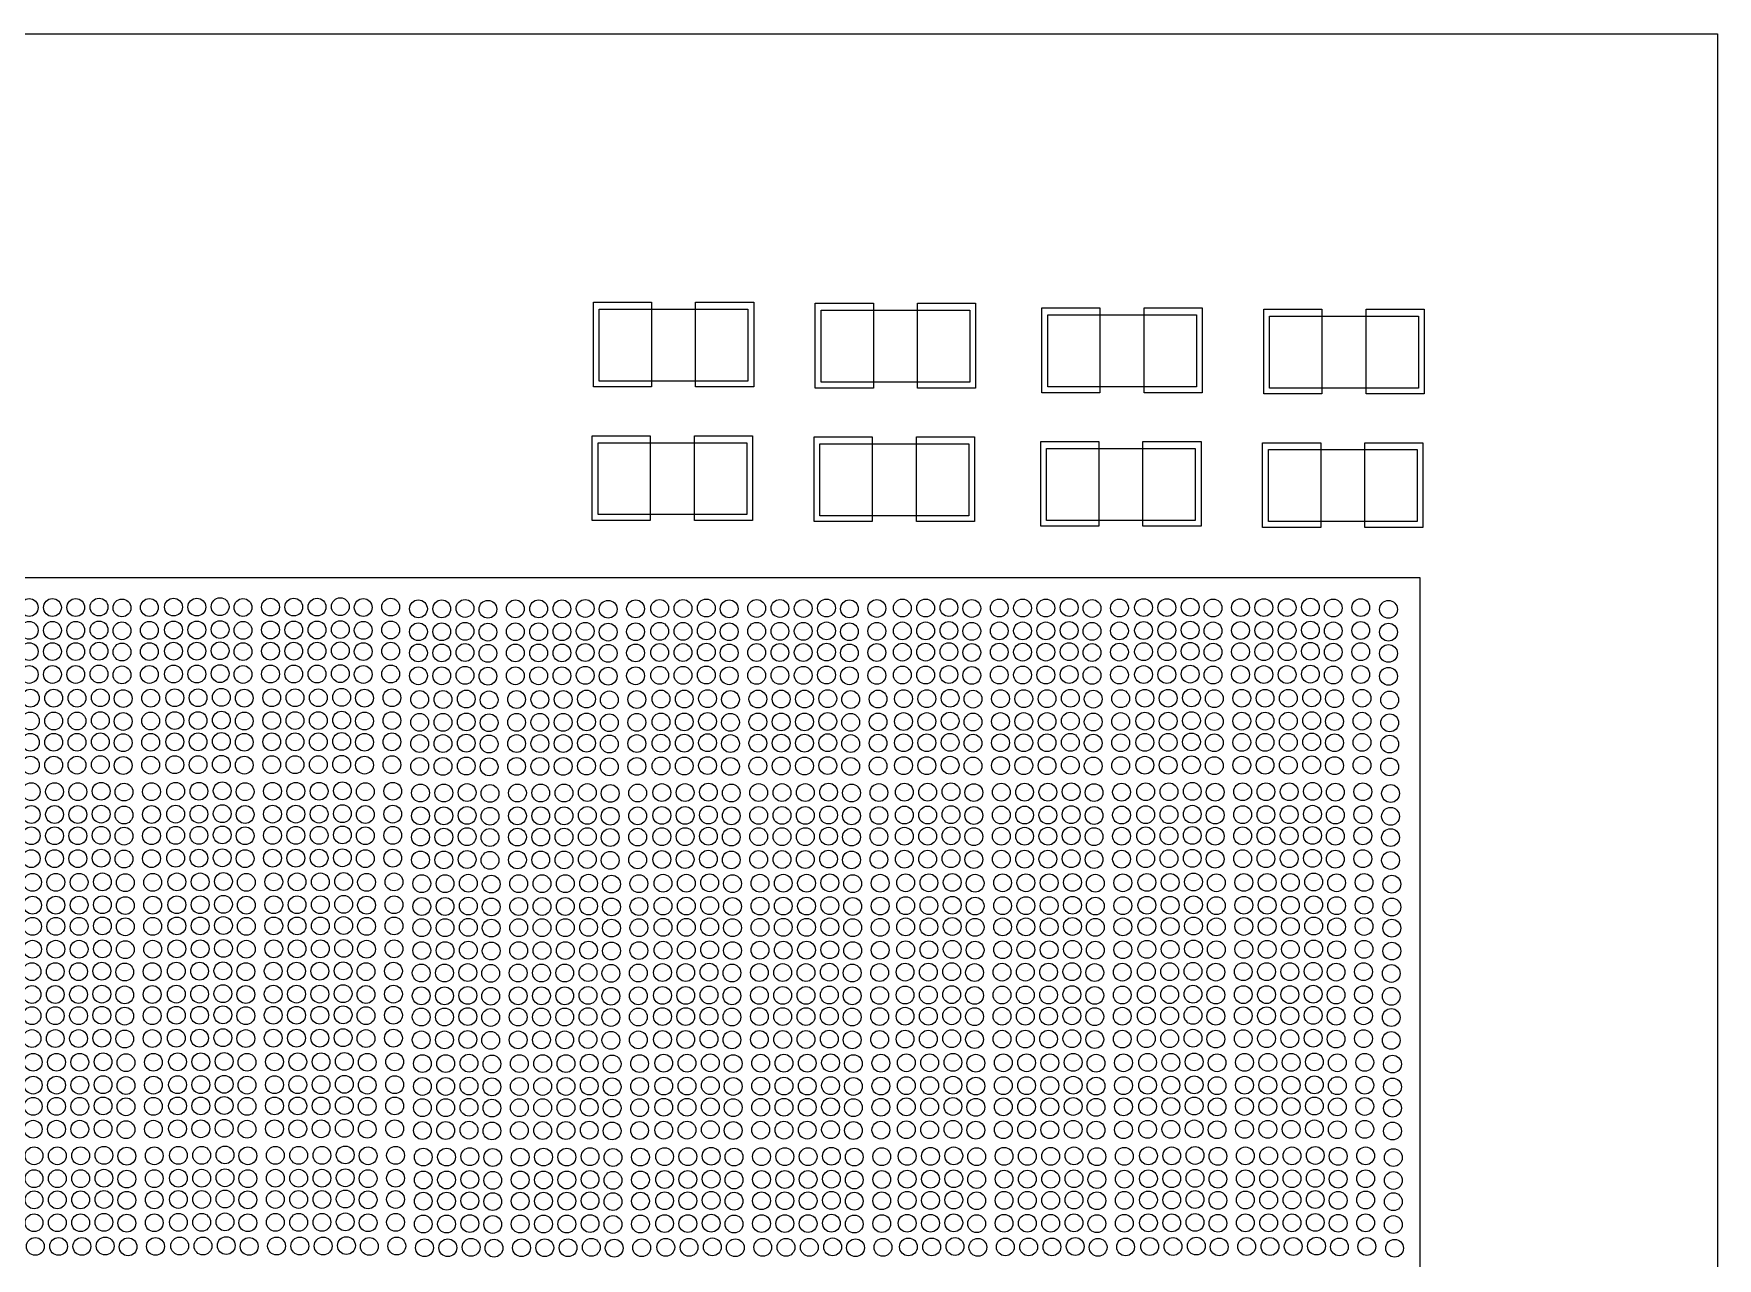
# Model space of a CAD drawing. Header units: millimetres. Extents: x 214 to 707, y -205 to 78.
# Drawn here: x 529.84 to 565.76, y -7.83 to 18.31 of the extents above; entities that cross this region are included whole.
import ezdxf

# ---------------------------------------------------------------- set-up
doc = ezdxf.new("R2010")
doc.units = ezdxf.units.MM
doc.layers.get('0').update_dxf_attribs({"linetype": 'CONTINUOUS', "lineweight": 25})

msp = doc.modelspace()

# ---------------------------------------------------------------- linework, layer by layer
for points in [[(499.764, 18.308), (565.756, 18.308), (565.756, -66.052), (499.764, -66.052)], [(541.777, 12.577), (543.016, 12.577), (543.016, 10.767), (541.777, 10.767)], [(543.958, 12.577), (545.198, 12.577), (545.198, 10.767), (543.958, 10.767)], [(541.901, 12.428), (545.074, 12.428), (545.074, 10.891), (541.901, 10.891)], [(546.511, 12.552), (547.751, 12.552), (547.751, 10.742), (546.511, 10.742)], [(546.635, 12.403), (549.808, 12.403), (549.808, 10.866), (546.635, 10.866)], [(548.693, 12.552), (549.932, 12.552), (549.932, 10.742), (548.693, 10.742)], [(551.345, 12.453), (552.585, 12.453), (552.585, 10.643), (551.345, 10.643)], [(551.469, 12.304), (554.642, 12.304), (554.642, 10.767), (551.469, 10.767)], [(553.527, 12.453), (554.766, 12.453), (554.766, 10.643), (553.527, 10.643)], [(556.08, 12.428), (557.319, 12.428), (557.319, 10.619), (556.08, 10.619)], [(556.204, 12.279), (559.377, 12.279), (559.377, 10.742), (556.204, 10.742)], [(558.261, 12.428), (559.501, 12.428), (559.501, 10.619), (558.261, 10.619)], [(541.752, 9.726), (542.991, 9.726), (542.991, 7.917), (541.752, 7.917)], [(543.933, 9.726), (545.173, 9.726), (545.173, 7.917), (543.933, 7.917)], [(546.487, 9.701), (547.726, 9.701), (547.726, 7.892), (546.487, 7.892)], [(548.668, 9.701), (549.907, 9.701), (549.907, 7.892), (548.668, 7.892)], [(541.876, 9.577), (545.049, 9.577), (545.049, 8.041), (541.876, 8.041)], [(546.611, 9.553), (549.784, 9.553), (549.784, 8.016), (546.611, 8.016)], [(551.32, 9.602), (552.56, 9.602), (552.56, 7.793), (551.32, 7.793)], [(551.444, 9.453), (554.617, 9.453), (554.617, 7.917), (551.444, 7.917)], [(553.502, 9.602), (554.741, 9.602), (554.741, 7.793), (553.502, 7.793)], [(556.055, 9.577), (557.294, 9.577), (557.294, 7.768), (556.055, 7.768)], [(556.179, 9.429), (559.352, 9.429), (559.352, 7.892), (556.179, 7.892)], [(558.236, 9.577), (559.476, 9.577), (559.476, 7.768), (558.236, 7.768)], [(506.424, 6.701), (559.411, 6.701), (559.411, -54.408), (506.424, -54.408)]]:
    msp.add_lwpolyline(points, close=True)
for centre in [(529.74, 6.059), (530.237, 6.059), (530.734, 6.059), (531.231, 6.068), (531.72, 6.05), (532.305, 6.059), (532.82, 6.068), (533.317, 6.068), (533.814, 6.077), (534.302, 6.059), (534.888, 6.068), (535.385, 6.068), (535.882, 6.068), (536.379, 6.077), (536.867, 6.059), (537.453, 6.068), (538.045, 6.031), (538.542, 6.031), (539.039, 6.039), (539.527, 6.022), (540.112, 6.031), (540.609, 6.031), (541.106, 6.031), (541.603, 6.039), (542.092, 6.022), (542.677, 6.031), (543.192, 6.039), (543.689, 6.039), (544.186, 6.048), (544.674, 6.031), (545.26, 6.039), (545.757, 6.039), (546.254, 6.039), (546.751, 6.048), (547.239, 6.031), (547.825, 6.039), (548.368, 6.048), (548.865, 6.048), (549.362, 6.057), (549.85, 6.039), (550.436, 6.048), (550.933, 6.048), (551.43, 6.048), (551.927, 6.057), (552.415, 6.039), (553, 6.048), (553.515, 6.057), (554.012, 6.057), (554.509, 6.066), (554.997, 6.048), (555.583, 6.057), (556.08, 6.057), (556.577, 6.057), (557.074, 6.066), (557.562, 6.048), (558.148, 6.057), (558.74, 6.02), (529.74, 5.571), (530.237, 5.571), (530.734, 5.571), (531.231, 5.58), (531.72, 5.562), (532.305, 5.571), (532.82, 5.58), (533.317, 5.58), (533.814, 5.588), (534.302, 5.571), (534.888, 5.58), (535.385, 5.58), (535.882, 5.58), (536.379, 5.588), (536.867, 5.571), (537.453, 5.58), (544.186, 5.56), (546.751, 5.56), (548.368, 5.56), (548.865, 5.56), (549.362, 5.569), (550.436, 5.56), (550.933, 5.56), (551.43, 5.56), (551.927, 5.569), (553, 5.56), (553.515, 5.569), (554.012, 5.569), (554.509, 5.577), (554.997, 5.56), (555.583, 5.569), (556.08, 5.569), (556.577, 5.569), (557.074, 5.577), (557.562, 5.56), (558.148, 5.569), (538.045, 5.542), (538.542, 5.542), (539.039, 5.551), (539.527, 5.534), (540.112, 5.542), (540.609, 5.542), (541.106, 5.542), (541.603, 5.551), (542.092, 5.534), (542.677, 5.542), (543.192, 5.551), (543.689, 5.551), (544.674, 5.542), (545.26, 5.551), (545.757, 5.551), (546.254, 5.551), (547.239, 5.542), (547.825, 5.551), (549.85, 5.551), (552.415, 5.551), (558.74, 5.532), (529.74, 5.118), (530.237, 5.118), (530.734, 5.118), (531.231, 5.127), (531.72, 5.109), (532.305, 5.118), (532.82, 5.127), (533.317, 5.127), (533.814, 5.136), (534.302, 5.118), (534.888, 5.127), (535.385, 5.127), (535.882, 5.127), (536.379, 5.136), (536.867, 5.118), (537.453, 5.127), (538.045, 5.09), (538.542, 5.09), (539.039, 5.099), (539.527, 5.081), (540.112, 5.09), (540.609, 5.09), (541.106, 5.09), (541.603, 5.099), (542.092, 5.081), (542.677, 5.09), (543.192, 5.099), (543.689, 5.099), (544.186, 5.108), (544.674, 5.09), (545.26, 5.099), (545.757, 5.099), (546.254, 5.099), (546.751, 5.108), (547.239, 5.09), (547.825, 5.099), (548.368, 5.107), (548.865, 5.107), (549.362, 5.116), (549.85, 5.098), (550.436, 5.107), (550.933, 5.107), (551.43, 5.107), (551.927, 5.116), (552.415, 5.098), (553, 5.107), (553.515, 5.116), (554.012, 5.116), (554.509, 5.125), (554.997, 5.107), (555.583, 5.116), (556.08, 5.116), (556.577, 5.116), (557.074, 5.125), (557.562, 5.107), (558.148, 5.116), (558.74, 5.079), (529.74, 4.63), (530.237, 4.63), (530.734, 4.63), (531.231, 4.639), (531.72, 4.621), (532.305, 4.63), (532.82, 4.639), (533.317, 4.639), (533.814, 4.648), (534.302, 4.63), (534.888, 4.639), (535.385, 4.639), (535.882, 4.639), (536.379, 4.648), (536.867, 4.63), (537.453, 4.639), (538.045, 4.602), (538.542, 4.602), (539.039, 4.611), (539.527, 4.593), (540.112, 4.602), (540.609, 4.602), (541.106, 4.602), (541.603, 4.611), (542.092, 4.593), (542.677, 4.602), (543.192, 4.611), (543.689, 4.611), (544.186, 4.619), (544.674, 4.602), (545.26, 4.611), (545.757, 4.611), (546.254, 4.611), (546.751, 4.619), (547.239, 4.602), (547.825, 4.611), (548.368, 4.619), (548.865, 4.619), (549.362, 4.628), (549.85, 4.61), (550.436, 4.619), (550.933, 4.619), (551.43, 4.619), (551.927, 4.628), (552.415, 4.61), (553, 4.619), (553.515, 4.628), (554.012, 4.628), (554.509, 4.637), (554.997, 4.619), (555.583, 4.628), (556.08, 4.628), (556.577, 4.628), (557.074, 4.637), (557.562, 4.619), (558.148, 4.628), (558.74, 4.591), (529.767, 4.124), (530.264, 4.124), (530.761, 4.124), (531.258, 4.133), (532.332, 4.124), (532.847, 4.133), (533.344, 4.133), (533.841, 4.142), (534.329, 4.124), (534.915, 4.133), (535.412, 4.133), (535.909, 4.133), (536.406, 4.142), (536.894, 4.124), (537.479, 4.133), (549.388, 4.122), (551.953, 4.122), (553.542, 4.122), (554.039, 4.122), (554.536, 4.131), (555.61, 4.122), (556.107, 4.122), (556.604, 4.122), (557.101, 4.131), (558.175, 4.122), (531.746, 4.115), (538.071, 4.096), (538.568, 4.096), (539.065, 4.105), (539.553, 4.087), (540.139, 4.096), (540.636, 4.096), (541.133, 4.096), (541.63, 4.105), (542.118, 4.087), (542.704, 4.096), (543.219, 4.105), (543.716, 4.105), (544.213, 4.114), (544.701, 4.096), (545.287, 4.105), (545.784, 4.105), (546.281, 4.105), (546.778, 4.114), (547.266, 4.096), (547.851, 4.105), (548.394, 4.113), (548.891, 4.113), (549.876, 4.104), (550.462, 4.113), (550.959, 4.113), (551.456, 4.113), (552.441, 4.104), (553.027, 4.113), (555.024, 4.113), (557.589, 4.113), (558.766, 4.085), (529.767, 3.636), (530.264, 3.636), (530.761, 3.636), (531.258, 3.645), (531.746, 3.627), (532.332, 3.636), (532.847, 3.645), (533.344, 3.645), (533.841, 3.654), (534.329, 3.636), (534.915, 3.645), (535.412, 3.645), (535.909, 3.645), (536.406, 3.654), (536.894, 3.636), (537.479, 3.645), (538.071, 3.608), (538.568, 3.608), (539.065, 3.617), (539.553, 3.599), (540.139, 3.608), (540.636, 3.608), (541.133, 3.608), (541.63, 3.617), (542.118, 3.599), (542.704, 3.608), (543.219, 3.617), (543.716, 3.617), (544.213, 3.626), (544.701, 3.608), (545.287, 3.617), (545.784, 3.617), (546.281, 3.617), (546.778, 3.626), (547.266, 3.608), (547.851, 3.617), (548.394, 3.625), (548.891, 3.625), (549.388, 3.634), (549.876, 3.616), (550.462, 3.625), (550.959, 3.625), (551.456, 3.625), (551.953, 3.634), (552.441, 3.616), (553.027, 3.625), (553.542, 3.634), (554.039, 3.634), (554.536, 3.643), (555.024, 3.625), (555.61, 3.634), (556.107, 3.634), (556.604, 3.634), (557.101, 3.643), (557.589, 3.625), (558.175, 3.634), (558.766, 3.597), (529.767, 3.183), (530.264, 3.183), (530.761, 3.183), (531.258, 3.192), (531.746, 3.174), (532.332, 3.183), (532.847, 3.192), (533.344, 3.192), (533.841, 3.201), (534.329, 3.183), (534.915, 3.192), (535.412, 3.192), (535.909, 3.192), (536.406, 3.201), (536.894, 3.183), (537.479, 3.192), (538.071, 3.155), (538.568, 3.155), (539.065, 3.164), (539.553, 3.146), (540.139, 3.155), (540.636, 3.155), (541.133, 3.155), (541.63, 3.164), (542.118, 3.146), (542.704, 3.155), (543.219, 3.164), (543.716, 3.164), (544.213, 3.173), (544.701, 3.155), (545.287, 3.164), (545.784, 3.164), (546.281, 3.164), (546.778, 3.173), (547.266, 3.155), (547.851, 3.164), (548.394, 3.172), (548.891, 3.172), (549.388, 3.181), (549.876, 3.163), (550.462, 3.172), (550.959, 3.172), (551.456, 3.172), (551.953, 3.181), (552.441, 3.163), (553.027, 3.172), (553.542, 3.181), (554.039, 3.181), (554.536, 3.19), (555.024, 3.172), (555.61, 3.181), (556.107, 3.181), (556.604, 3.181), (557.101, 3.19), (557.589, 3.172), (558.175, 3.181), (558.766, 3.144), (529.767, 2.695), (530.264, 2.695), (530.761, 2.695), (531.258, 2.704), (531.746, 2.686), (532.332, 2.695), (532.847, 2.704), (533.344, 2.704), (533.841, 2.713), (534.329, 2.695), (534.915, 2.704), (535.412, 2.704), (535.909, 2.704), (536.406, 2.713), (536.894, 2.695), (537.479, 2.704), (544.213, 2.685), (546.778, 2.685), (548.394, 2.684), (548.891, 2.684), (549.388, 2.693), (550.462, 2.684), (550.959, 2.684), (551.456, 2.684), (551.953, 2.693), (553.027, 2.684), (553.542, 2.693), (554.039, 2.693), (554.536, 2.702), (555.024, 2.684), (555.61, 2.693), (556.107, 2.693), (556.604, 2.693), (557.101, 2.702), (557.589, 2.684), (558.175, 2.693), (538.071, 2.667), (538.568, 2.667), (539.065, 2.676), (539.553, 2.658), (540.139, 2.667), (540.636, 2.667), (541.133, 2.667), (541.63, 2.676), (542.118, 2.658), (542.704, 2.667), (543.219, 2.676), (543.716, 2.676), (544.701, 2.667), (545.287, 2.676), (545.784, 2.676), (546.281, 2.676), (547.266, 2.667), (547.851, 2.676), (549.876, 2.675), (552.441, 2.675), (558.766, 2.656), (529.785, 2.128), (530.282, 2.128), (530.779, 2.128), (531.276, 2.137), (531.764, 2.119), (532.35, 2.128), (532.865, 2.137), (533.362, 2.137), (533.859, 2.146), (534.347, 2.128), (534.932, 2.137), (535.429, 2.137), (535.926, 2.137), (536.423, 2.146), (536.912, 2.128), (537.497, 2.137), (538.089, 2.1), (538.586, 2.1), (539.083, 2.109), (539.571, 2.091), (540.157, 2.1), (540.654, 2.1), (541.151, 2.1), (541.648, 2.109), (542.136, 2.091), (542.722, 2.1), (543.237, 2.109), (543.734, 2.109), (544.231, 2.118), (544.719, 2.1), (545.304, 2.109), (545.801, 2.109), (546.298, 2.109), (546.795, 2.118), (547.284, 2.1), (547.869, 2.109), (548.412, 2.117), (548.909, 2.117), (549.406, 2.126), (549.894, 2.108), (550.48, 2.117), (550.977, 2.117), (551.474, 2.117), (551.971, 2.126), (552.459, 2.108), (553.045, 2.117), (553.56, 2.126), (554.057, 2.126), (554.554, 2.135), (555.042, 2.117), (555.628, 2.126), (556.125, 2.126), (556.622, 2.126), (557.119, 2.135), (557.607, 2.117), (558.192, 2.126), (558.784, 2.089), (529.785, 1.64), (530.282, 1.64), (530.779, 1.64), (531.276, 1.649), (531.764, 1.631), (532.35, 1.64), (532.865, 1.649), (533.362, 1.649), (533.859, 1.658), (534.347, 1.64), (534.932, 1.649), (535.429, 1.649), (535.926, 1.649), (536.423, 1.658), (536.912, 1.64), (537.497, 1.649), (538.089, 1.612), (538.586, 1.612), (539.083, 1.621), (540.157, 1.612), (540.654, 1.612), (541.151, 1.612), (541.648, 1.621), (542.722, 1.612), (543.237, 1.621), (543.734, 1.621), (544.231, 1.63), (544.719, 1.612), (545.304, 1.621), (545.801, 1.621), (546.298, 1.621), (546.795, 1.63), (547.284, 1.612), (547.869, 1.621), (548.412, 1.629), (548.909, 1.629), (549.406, 1.638), (549.894, 1.62), (550.48, 1.629), (550.977, 1.629), (551.474, 1.629), (551.971, 1.638), (552.459, 1.62), (553.045, 1.629), (553.56, 1.638), (554.057, 1.638), (554.554, 1.647), (555.042, 1.629), (555.628, 1.638), (556.125, 1.638), (556.622, 1.638), (557.119, 1.647), (557.607, 1.629), (558.192, 1.638), (539.571, 1.603), (542.136, 1.603), (558.784, 1.601), (529.785, 1.187), (530.282, 1.187), (530.779, 1.187), (531.276, 1.196), (531.764, 1.179), (532.35, 1.187), (532.865, 1.196), (533.362, 1.196), (533.859, 1.205), (534.347, 1.187), (534.932, 1.196), (535.429, 1.196), (535.926, 1.196), (536.423, 1.205), (536.912, 1.187), (537.497, 1.196), (538.089, 1.159), (538.586, 1.159), (539.083, 1.168), (539.571, 1.15), (540.157, 1.159), (540.654, 1.159), (541.151, 1.159), (541.648, 1.168), (542.136, 1.15), (542.722, 1.159), (543.237, 1.168), (543.734, 1.168), (544.231, 1.177), (544.719, 1.159), (545.304, 1.168), (545.801, 1.168), (546.298, 1.168), (546.795, 1.177), (547.284, 1.159), (547.869, 1.168), (548.412, 1.177), (548.909, 1.177), (549.406, 1.185), (549.894, 1.168), (550.48, 1.177), (550.977, 1.177), (551.474, 1.177), (551.971, 1.185), (552.459, 1.168), (553.045, 1.177), (553.56, 1.185), (554.057, 1.185), (554.554, 1.194), (555.042, 1.177), (555.628, 1.185), (556.125, 1.185), (556.622, 1.185), (557.119, 1.194), (557.607, 1.177), (558.192, 1.185), (558.784, 1.148), (529.785, 0.699), (530.282, 0.699), (530.779, 0.699), (531.276, 0.708), (531.764, 0.69), (532.35, 0.699), (532.865, 0.708), (533.362, 0.708), (533.859, 0.717), (534.347, 0.699), (534.932, 0.708), (535.429, 0.708), (535.926, 0.708), (536.423, 0.717), (536.912, 0.699), (537.497, 0.708), (538.089, 0.671), (538.586, 0.671), (539.083, 0.68), (539.571, 0.662), (540.157, 0.671), (540.654, 0.671), (541.151, 0.671), (541.648, 0.68), (542.136, 0.662), (542.722, 0.671), (543.237, 0.68), (543.734, 0.68), (544.231, 0.689), (544.719, 0.671), (545.304, 0.68), (545.801, 0.68), (546.298, 0.68), (546.795, 0.689), (547.284, 0.671), (547.869, 0.68), (548.412, 0.688), (548.909, 0.688), (549.406, 0.697), (549.894, 0.68), (550.48, 0.688), (550.977, 0.688), (551.474, 0.688), (551.971, 0.697), (552.459, 0.68), (553.045, 0.688), (553.56, 0.697), (554.057, 0.697), (554.554, 0.706), (555.042, 0.688), (555.628, 0.697), (556.125, 0.697), (556.622, 0.697), (557.119, 0.706), (557.607, 0.688), (558.192, 0.697), (558.784, 0.66), (529.812, 0.193), (530.309, 0.193), (530.806, 0.193), (531.303, 0.202), (531.791, 0.185), (532.376, 0.193), (532.891, 0.202), (533.388, 0.202), (533.885, 0.211), (534.373, 0.193), (534.959, 0.202), (535.456, 0.202), (535.953, 0.202), (536.45, 0.211), (536.938, 0.193), (537.524, 0.202), (539.11, 0.174), (541.675, 0.174), (543.263, 0.174), (543.76, 0.174), (544.257, 0.183), (545.331, 0.174), (545.828, 0.174), (546.325, 0.174), (546.822, 0.183), (547.896, 0.174), (548.439, 0.183), (548.936, 0.183), (549.433, 0.191), (549.921, 0.174), (550.507, 0.183), (551.004, 0.183), (551.501, 0.183), (551.998, 0.191), (552.486, 0.174), (553.072, 0.183), (553.586, 0.191), (554.083, 0.191), (554.58, 0.2), (555.068, 0.183), (555.654, 0.191), (556.151, 0.191), (556.648, 0.191), (557.145, 0.2), (557.633, 0.183), (558.219, 0.191), (538.116, 0.165), (538.613, 0.165), (539.598, 0.156), (540.184, 0.165), (540.681, 0.165), (541.178, 0.165), (542.163, 0.156), (542.748, 0.165), (544.745, 0.165), (547.31, 0.165), (558.811, 0.154), (529.812, -0.295), (530.309, -0.295), (530.806, -0.295), (531.303, -0.286), (531.791, -0.304), (532.376, -0.295), (532.891, -0.286), (533.388, -0.286), (533.885, -0.277), (534.373, -0.295), (534.959, -0.286), (535.456, -0.286), (535.953, -0.286), (536.45, -0.277), (536.938, -0.295), (537.524, -0.286), (538.116, -0.323), (538.613, -0.323), (539.11, -0.314), (539.598, -0.332), (540.184, -0.323), (540.681, -0.323), (541.178, -0.323), (541.675, -0.314), (542.163, -0.332), (542.748, -0.323), (543.263, -0.314), (543.76, -0.314), (544.257, -0.305), (544.745, -0.323), (545.331, -0.314), (545.828, -0.314), (546.325, -0.314), (546.822, -0.305), (547.31, -0.323), (547.896, -0.314), (548.439, -0.306), (548.936, -0.306), (549.433, -0.297), (549.921, -0.314), (550.507, -0.306), (551.004, -0.306), (551.501, -0.306), (551.998, -0.297), (552.486, -0.314), (553.072, -0.306), (553.586, -0.297), (554.083, -0.297), (554.58, -0.288), (555.068, -0.306), (555.654, -0.297), (556.151, -0.297), (556.648, -0.297), (557.145, -0.288), (557.633, -0.306), (558.219, -0.297), (558.811, -0.334), (529.812, -0.747), (530.309, -0.747), (530.806, -0.747), (531.303, -0.738), (531.791, -0.756), (532.376, -0.747), (532.891, -0.738), (533.388, -0.738), (533.885, -0.73), (534.373, -0.747), (534.959, -0.738), (535.456, -0.738), (535.953, -0.738), (536.45, -0.73), (536.938, -0.747), (537.524, -0.738), (538.116, -0.775), (538.613, -0.775), (539.11, -0.767), (539.598, -0.784), (540.184, -0.775), (540.681, -0.775), (541.178, -0.775), (541.675, -0.767), (542.163, -0.784), (542.748, -0.775), (543.263, -0.767), (543.76, -0.767), (544.257, -0.758), (544.745, -0.775), (545.331, -0.767), (545.828, -0.767), (546.325, -0.767), (546.822, -0.758), (547.31, -0.775), (547.896, -0.767), (548.439, -0.758), (548.936, -0.758), (549.433, -0.749), (549.921, -0.767), (550.507, -0.758), (551.004, -0.758), (551.501, -0.758), (551.998, -0.749), (552.486, -0.767), (553.072, -0.758), (553.586, -0.749), (554.083, -0.749), (554.58, -0.74), (555.068, -0.758), (555.654, -0.749), (556.151, -0.749), (556.648, -0.749), (557.145, -0.74), (557.633, -0.758), (558.219, -0.749), (558.811, -0.786), (529.812, -1.235), (530.309, -1.235), (530.806, -1.235), (531.303, -1.227), (531.791, -1.244), (532.376, -1.235), (532.891, -1.227), (533.388, -1.227), (533.885, -1.218), (534.373, -1.235), (534.959, -1.227), (535.456, -1.227), (535.953, -1.227), (536.45, -1.218), (536.938, -1.235), (537.524, -1.227), (538.116, -1.264), (538.613, -1.264), (539.11, -1.255), (540.184, -1.264), (540.681, -1.264), (541.178, -1.264), (541.675, -1.255), (542.748, -1.264), (543.263, -1.255), (543.76, -1.255), (544.257, -1.246), (544.745, -1.264), (545.331, -1.255), (545.828, -1.255), (546.325, -1.255), (546.822, -1.246), (547.31, -1.264), (547.896, -1.255), (548.439, -1.246), (548.936, -1.246), (549.433, -1.237), (549.921, -1.255), (550.507, -1.246), (551.004, -1.246), (551.501, -1.246), (551.998, -1.237), (552.486, -1.255), (553.072, -1.246), (553.586, -1.237), (554.083, -1.237), (554.58, -1.229), (555.068, -1.246), (555.654, -1.237), (556.151, -1.237), (556.648, -1.237), (557.145, -1.229), (557.633, -1.246), (558.219, -1.237), (539.598, -1.272), (542.163, -1.272), (558.811, -1.275), (529.8, -1.713), (530.297, -1.713), (530.794, -1.713), (531.291, -1.704), (531.779, -1.722), (532.365, -1.713), (532.879, -1.704), (533.376, -1.704), (533.873, -1.696), (534.362, -1.713), (534.947, -1.704), (535.444, -1.704), (535.941, -1.704), (536.438, -1.696), (536.926, -1.713), (537.512, -1.704), (538.104, -1.742), (538.601, -1.742), (539.098, -1.733), (539.586, -1.75), (540.172, -1.742), (540.669, -1.742), (541.166, -1.742), (541.663, -1.733), (542.151, -1.75), (542.737, -1.742), (543.251, -1.733), (543.748, -1.733), (544.245, -1.724), (544.733, -1.742), (545.319, -1.733), (545.816, -1.733), (546.313, -1.733), (546.81, -1.724), (547.298, -1.742), (547.884, -1.733), (548.427, -1.724), (548.924, -1.724), (549.421, -1.715), (549.909, -1.733), (550.495, -1.724), (550.992, -1.724), (551.489, -1.724), (551.986, -1.715), (552.474, -1.733), (553.06, -1.724), (553.575, -1.715), (554.072, -1.715), (554.569, -1.707), (555.057, -1.724), (555.642, -1.715), (556.139, -1.715), (556.636, -1.715), (557.133, -1.707), (557.622, -1.724), (558.207, -1.715), (558.799, -1.752), (529.8, -2.201), (530.297, -2.201), (530.794, -2.201), (531.291, -2.193), (531.779, -2.21), (532.365, -2.201), (532.879, -2.193), (533.376, -2.193), (533.873, -2.184), (534.362, -2.201), (534.947, -2.193), (535.444, -2.193), (535.941, -2.193), (536.438, -2.184), (536.926, -2.201), (537.512, -2.193), (538.104, -2.23), (538.601, -2.23), (539.098, -2.221), (539.586, -2.239), (540.172, -2.23), (540.669, -2.23), (541.166, -2.23), (541.663, -2.221), (542.151, -2.239), (542.737, -2.23), (543.251, -2.221), (543.748, -2.221), (544.245, -2.212), (544.733, -2.23), (545.319, -2.221), (545.816, -2.221), (546.313, -2.221), (546.81, -2.212), (547.298, -2.23), (547.884, -2.221), (548.427, -2.212), (548.924, -2.212), (549.421, -2.204), (549.909, -2.221), (550.495, -2.212), (550.992, -2.212), (551.489, -2.212), (551.986, -2.204), (552.474, -2.221), (553.06, -2.212), (553.575, -2.204), (554.072, -2.204), (554.569, -2.195), (555.057, -2.212), (555.642, -2.204), (556.139, -2.204), (556.636, -2.204), (557.133, -2.195), (557.622, -2.212), (558.207, -2.204), (558.799, -2.241), (529.8, -2.654), (530.297, -2.654), (530.794, -2.654), (531.291, -2.645), (531.779, -2.663), (532.365, -2.654), (532.879, -2.645), (533.376, -2.645), (533.873, -2.636), (534.362, -2.654), (534.947, -2.645), (535.444, -2.645), (535.941, -2.645), (536.438, -2.636), (536.926, -2.654), (537.512, -2.645), (538.104, -2.682), (538.601, -2.682), (539.098, -2.673), (539.586, -2.691), (540.172, -2.682), (540.669, -2.682), (541.166, -2.682), (541.663, -2.673), (542.151, -2.691), (542.737, -2.682), (543.251, -2.673), (543.748, -2.673), (544.245, -2.665), (544.733, -2.682), (545.319, -2.673), (545.816, -2.673), (546.313, -2.673), (546.81, -2.665), (547.298, -2.682), (547.884, -2.673), (548.427, -2.665), (548.924, -2.665), (549.421, -2.656), (549.909, -2.674), (550.495, -2.665), (550.992, -2.665), (551.489, -2.665), (551.986, -2.656), (552.474, -2.674), (553.06, -2.665), (553.575, -2.656), (554.072, -2.656), (554.569, -2.647), (555.057, -2.665), (555.642, -2.656), (556.139, -2.656), (556.636, -2.656), (557.133, -2.647), (557.622, -2.665), (558.207, -2.656), (558.799, -2.693), (529.8, -3.142), (530.297, -3.142), (530.794, -3.142), (531.291, -3.133), (531.779, -3.151), (532.365, -3.142), (532.879, -3.133), (533.376, -3.133), (533.873, -3.124), (534.362, -3.142), (534.947, -3.133), (535.444, -3.133), (535.941, -3.133), (536.438, -3.124), (536.926, -3.142), (537.512, -3.133), (538.104, -3.17), (538.601, -3.17), (539.098, -3.162), (539.586, -3.179), (540.172, -3.17), (540.669, -3.17), (541.166, -3.17), (541.663, -3.162), (542.151, -3.179), (542.737, -3.17), (543.251, -3.162), (543.748, -3.162), (544.245, -3.153), (544.733, -3.17), (545.319, -3.162), (545.816, -3.162), (546.313, -3.162), (546.81, -3.153), (547.298, -3.17), (547.884, -3.162), (548.427, -3.153), (548.924, -3.153), (549.421, -3.144), (549.909, -3.162), (550.495, -3.153), (550.992, -3.153), (551.489, -3.153), (551.986, -3.144), (552.474, -3.162), (553.06, -3.153), (553.575, -3.144), (554.072, -3.144), (554.569, -3.135), (555.057, -3.153), (555.642, -3.144), (556.139, -3.144), (556.636, -3.144), (557.133, -3.135), (557.622, -3.153), (558.207, -3.144), (558.799, -3.181), (529.826, -3.648), (530.323, -3.648), (530.82, -3.648), (531.317, -3.639), (531.806, -3.657), (532.391, -3.648), (532.906, -3.639), (533.403, -3.639), (533.9, -3.63), (534.388, -3.648), (534.974, -3.639), (535.471, -3.639), (535.968, -3.639), (536.465, -3.63), (536.953, -3.648), (537.539, -3.639), (538.13, -3.676), (538.627, -3.676), (539.124, -3.667), (539.613, -3.685), (540.198, -3.676), (540.695, -3.676), (541.192, -3.676), (541.689, -3.667), (542.177, -3.685), (542.763, -3.676), (543.278, -3.667), (543.775, -3.667), (544.272, -3.659), (544.76, -3.676), (545.346, -3.667), (545.843, -3.667), (546.34, -3.667), (546.837, -3.659), (547.325, -3.676), (547.911, -3.667), (548.454, -3.659), (548.951, -3.659), (549.448, -3.65), (549.936, -3.668), (550.522, -3.659), (551.019, -3.659), (551.516, -3.659), (552.013, -3.65), (552.501, -3.668), (553.086, -3.659), (553.601, -3.65), (554.098, -3.65), (554.595, -3.641), (555.083, -3.659), (555.669, -3.65), (556.166, -3.65), (556.663, -3.65), (557.16, -3.641), (557.648, -3.659), (558.234, -3.65), (558.826, -3.687), (529.826, -4.136), (530.323, -4.136), (530.82, -4.136), (531.317, -4.127), (532.391, -4.136), (532.906, -4.127), (533.403, -4.127), (533.9, -4.118), (534.388, -4.136), (534.974, -4.127), (535.471, -4.127), (535.968, -4.127), (536.465, -4.118), (536.953, -4.136), (537.539, -4.127), (549.448, -4.138), (552.013, -4.138), (553.601, -4.138), (554.098, -4.138), (554.595, -4.129), (555.669, -4.138), (556.166, -4.138), (556.663, -4.138), (557.16, -4.129), (558.234, -4.138), (531.806, -4.145), (538.13, -4.164), (538.627, -4.164), (539.124, -4.156), (539.613, -4.173), (540.198, -4.164), (540.695, -4.164), (541.192, -4.164), (541.689, -4.156), (542.177, -4.173), (542.763, -4.164), (543.278, -4.156), (543.775, -4.156), (544.272, -4.147), (544.76, -4.164), (545.346, -4.156), (545.843, -4.156), (546.34, -4.156), (546.837, -4.147), (547.325, -4.164), (547.911, -4.156), (548.454, -4.147), (548.951, -4.147), (549.936, -4.156), (550.522, -4.147), (551.019, -4.147), (551.516, -4.147), (552.501, -4.156), (553.086, -4.147), (555.083, -4.147), (557.648, -4.147), (558.826, -4.175), (529.826, -4.589), (530.323, -4.589), (530.82, -4.589), (531.317, -4.58), (531.806, -4.598), (532.391, -4.589), (532.906, -4.58), (533.403, -4.58), (533.9, -4.571), (534.388, -4.589), (534.974, -4.58), (535.471, -4.58), (535.968, -4.58), (536.465, -4.571), (536.953, -4.589), (537.539, -4.58), (538.13, -4.617), (538.627, -4.617), (539.124, -4.608), (539.613, -4.626), (540.198, -4.617), (540.695, -4.617), (541.192, -4.617), (541.689, -4.608), (542.177, -4.626), (542.763, -4.617), (543.278, -4.608), (543.775, -4.608), (544.272, -4.599), (544.76, -4.617), (545.346, -4.608), (545.843, -4.608), (546.34, -4.608), (546.837, -4.599), (547.325, -4.617), (547.911, -4.608), (548.454, -4.6), (548.951, -4.6), (549.448, -4.591), (549.936, -4.609), (550.522, -4.6), (551.019, -4.6), (551.516, -4.6), (552.013, -4.591), (552.501, -4.609), (553.086, -4.6), (553.601, -4.591), (554.098, -4.591), (554.595, -4.582), (555.083, -4.6), (555.669, -4.591), (556.166, -4.591), (556.663, -4.591), (557.16, -4.582), (557.648, -4.6), (558.234, -4.591), (558.826, -4.628), (529.826, -5.077), (530.323, -5.077), (530.82, -5.077), (531.317, -5.068), (531.806, -5.086), (532.391, -5.077), (532.906, -5.068), (533.403, -5.068), (533.9, -5.059), (534.388, -5.077), (534.974, -5.068), (535.471, -5.068), (535.968, -5.068), (536.465, -5.059), (536.953, -5.077), (537.539, -5.068), (538.13, -5.105), (538.627, -5.105), (539.124, -5.096), (539.613, -5.114), (540.198, -5.105), (540.695, -5.105), (541.192, -5.105), (541.689, -5.096), (542.177, -5.114), (542.763, -5.105), (543.278, -5.096), (543.775, -5.096), (544.272, -5.087), (544.76, -5.105), (545.346, -5.096), (545.843, -5.096), (546.34, -5.096), (546.837, -5.087), (547.325, -5.105), (547.911, -5.096), (548.454, -5.088), (548.951, -5.088), (549.448, -5.079), (549.936, -5.097), (550.522, -5.088), (551.019, -5.088), (551.516, -5.088), (552.013, -5.079), (552.501, -5.097), (553.086, -5.088), (553.601, -5.079), (554.098, -5.079), (554.595, -5.07), (555.083, -5.088), (555.669, -5.079), (556.166, -5.079), (556.663, -5.079), (557.16, -5.07), (557.648, -5.088), (558.234, -5.079), (558.826, -5.116), (529.844, -5.644), (530.341, -5.644), (530.838, -5.644), (531.335, -5.635), (531.823, -5.653), (532.409, -5.644), (532.924, -5.635), (533.421, -5.635), (533.918, -5.626), (534.406, -5.644), (534.992, -5.635), (535.489, -5.635), (535.986, -5.635), (536.483, -5.626), (536.971, -5.644), (537.557, -5.635), (538.148, -5.672), (538.645, -5.672), (539.142, -5.663), (539.63, -5.681), (540.216, -5.672), (540.713, -5.672), (541.21, -5.672), (541.707, -5.663), (542.195, -5.681), (542.781, -5.672), (543.296, -5.663), (543.793, -5.663), (544.29, -5.654), (544.778, -5.672), (545.364, -5.663), (545.861, -5.663), (546.358, -5.663), (546.855, -5.654), (547.343, -5.672), (547.929, -5.663), (548.472, -5.655), (548.969, -5.655), (549.466, -5.646), (549.954, -5.664), (550.539, -5.655), (551.036, -5.655), (551.533, -5.655), (552.03, -5.646), (552.519, -5.664), (553.104, -5.655), (553.619, -5.646), (554.116, -5.646), (554.613, -5.637), (555.101, -5.655), (555.687, -5.646), (556.184, -5.646), (556.681, -5.646), (557.178, -5.637), (557.666, -5.655), (558.252, -5.646), (558.844, -5.683), (529.844, -6.132), (530.341, -6.132), (530.838, -6.132), (531.335, -6.123), (531.823, -6.141), (532.409, -6.132), (532.924, -6.123), (533.421, -6.123), (533.918, -6.114), (534.406, -6.132), (534.992, -6.123), (535.489, -6.123), (535.986, -6.123), (536.483, -6.114), (536.971, -6.132), (537.557, -6.123), (538.148, -6.16), (538.645, -6.16), (539.142, -6.151), (539.63, -6.169), (540.216, -6.16), (540.713, -6.16), (541.21, -6.16), (541.707, -6.151), (542.195, -6.169), (542.781, -6.16), (543.296, -6.151), (543.793, -6.151), (544.29, -6.142), (544.778, -6.16), (545.364, -6.151), (545.861, -6.151), (546.358, -6.151), (546.855, -6.142), (547.343, -6.16), (547.929, -6.151), (548.472, -6.143), (548.969, -6.143), (549.466, -6.134), (549.954, -6.152), (550.539, -6.143), (551.036, -6.143), (551.533, -6.143), (552.03, -6.134), (552.519, -6.152), (553.104, -6.143), (553.619, -6.134), (554.116, -6.134), (554.613, -6.125), (555.101, -6.143), (555.687, -6.134), (556.184, -6.134), (556.681, -6.134), (557.178, -6.125), (557.666, -6.143), (558.252, -6.134), (558.844, -6.171), (529.844, -6.585), (530.341, -6.585), (530.838, -6.585), (531.335, -6.576), (531.823, -6.594), (532.409, -6.585), (532.924, -6.576), (533.421, -6.576), (533.918, -6.567), (534.406, -6.585), (534.992, -6.576), (535.489, -6.576), (535.986, -6.576), (536.483, -6.567), (536.971, -6.585), (537.557, -6.576), (538.148, -6.613), (538.645, -6.613), (539.142, -6.604), (539.63, -6.622), (540.216, -6.613), (540.713, -6.613), (541.21, -6.613), (541.707, -6.604), (542.195, -6.622), (542.781, -6.613), (543.296, -6.604), (543.793, -6.604), (544.29, -6.595), (544.778, -6.613), (545.364, -6.604), (545.861, -6.604), (546.358, -6.604), (546.855, -6.595), (547.343, -6.613), (547.929, -6.604), (548.472, -6.596), (548.969, -6.596), (549.466, -6.587), (549.954, -6.604), (550.539, -6.596), (551.036, -6.596), (551.533, -6.596), (552.03, -6.587), (552.519, -6.604), (553.104, -6.596), (553.619, -6.587), (554.116, -6.587), (554.613, -6.578), (555.101, -6.596), (555.687, -6.587), (556.184, -6.587), (556.681, -6.587), (557.178, -6.578), (557.666, -6.596), (558.252, -6.587), (558.844, -6.624), (529.844, -7.073), (530.341, -7.073), (530.838, -7.073), (531.335, -7.064), (531.823, -7.082), (532.409, -7.073), (532.924, -7.064), (533.421, -7.064), (533.918, -7.055), (534.406, -7.073), (534.992, -7.064), (535.489, -7.064), (535.986, -7.064), (536.483, -7.055), (536.971, -7.073), (537.557, -7.064), (538.148, -7.101), (538.645, -7.101), (539.142, -7.092), (539.63, -7.11), (540.216, -7.101), (540.713, -7.101), (541.21, -7.101), (541.707, -7.092), (542.195, -7.11), (542.781, -7.101), (543.296, -7.092), (543.793, -7.092), (544.29, -7.083), (544.778, -7.101), (545.364, -7.092), (545.861, -7.092), (546.358, -7.092), (546.855, -7.083), (547.343, -7.101), (547.929, -7.092), (548.472, -7.084), (548.969, -7.084), (549.466, -7.075), (549.954, -7.093), (550.539, -7.084), (551.036, -7.084), (551.533, -7.084), (552.03, -7.075), (552.519, -7.093), (553.104, -7.084), (553.619, -7.075), (554.116, -7.075), (554.613, -7.066), (555.101, -7.084), (555.687, -7.075), (556.184, -7.075), (556.681, -7.075), (557.178, -7.066), (557.666, -7.084), (558.252, -7.075), (558.844, -7.112), (529.871, -7.579), (530.368, -7.579), (530.865, -7.579), (531.362, -7.57), (531.85, -7.588), (532.436, -7.579), (532.951, -7.57), (533.448, -7.57), (533.945, -7.561), (534.433, -7.579), (535.018, -7.57), (535.515, -7.57), (536.012, -7.57), (536.509, -7.561), (536.998, -7.579), (537.583, -7.57), (538.175, -7.607), (538.672, -7.607), (539.169, -7.598), (539.657, -7.616), (540.243, -7.607), (540.74, -7.607), (541.237, -7.607), (541.734, -7.598), (542.222, -7.616), (542.808, -7.607), (543.322, -7.598), (543.819, -7.598), (544.316, -7.589), (544.805, -7.607), (545.39, -7.598), (545.887, -7.598), (546.384, -7.598), (546.881, -7.589), (547.369, -7.607), (547.955, -7.598), (548.498, -7.59), (548.995, -7.59), (549.492, -7.581), (549.98, -7.598), (550.566, -7.59), (551.063, -7.59), (551.56, -7.59), (552.057, -7.581), (552.545, -7.598), (553.131, -7.59), (553.646, -7.581), (554.143, -7.581), (554.64, -7.572), (555.128, -7.59), (555.714, -7.581), (556.211, -7.581), (556.708, -7.581), (557.205, -7.572), (557.693, -7.59), (558.278, -7.581), (558.87, -7.618)]:
    msp.add_circle(centre, 0.19)

doc.saveas('drawing.dxf')
